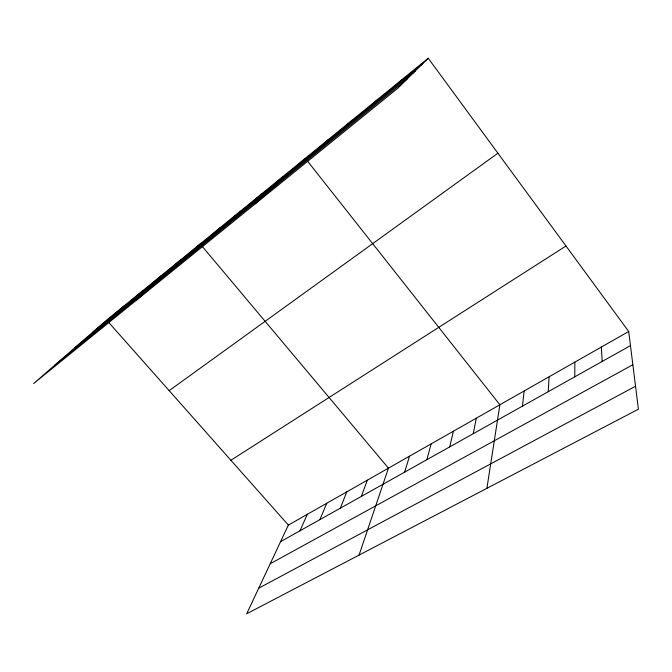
<?xml version="1.0" encoding="UTF-8"?>
<svg xmlns="http://www.w3.org/2000/svg" width="672" height="672" viewBox="0 0 672 672"><rect width="100%" height="100%" fill="white"/><g stroke="black" fill="none" stroke-linecap="round" stroke-linejoin="round"><path stroke-width="1.01" d="M574.787 376.807L574.837 362.149M548.226 391.692L549.1 376.782M522.472 406.123L524.126 390.995M486.898 488.334L499.876 404.788L307.213 160.734M473.248 433.7L476.314 418.186M449.702 446.897L453.415 431.206M426.838 459.707L431.155 443.873M404.611 472.164L409.508 456.187M359.066 555.089L388.441 468.166L202.171 246.33M361.36 496.39L367.332 480.178M340.326 508.183L346.786 491.862M319.864 519.649L326.794 503.236M299.956 530.796L307.322 514.307M628.715 331.498L288.364 525.092L246.708 613.771L638.4 409.206L628.715 331.498L428.224 58.229L106.646 320.116L33.6 383.578L398.084 87.982L428.224 58.229M395.758 85.588L402.007 79.582M369.608 106.865L376.648 100.229M344.333 127.436L352.111 120.221M319.889 147.328L328.339 139.574M255.259 203.809L305.315 158.323M273.311 185.228L282.996 176.501M251.118 203.288L261.349 194.124M229.606 220.802L240.349 211.226M208.74 237.779L219.971 227.825M136.576 300.065L200.172 243.944M168.269 270.715L180.373 260.072M148.638 286.684L161.137 275.738M129.587 302.19L142.456 290.951M111.082 317.251L124.295 305.735M93.106 331.876L422.822 63.563M74.97 347.634L415.456 70.837M54.793 365.165L407.081 79.103M169.168 390.642L497.91 153.208M230.899 460.27L565.984 245.994M280.585 541.657L630.47 345.61M270.203 563.758L632.856 364.72M258.712 588.21L635.536 386.249M108.688 322.417L288.364 525.092M601.364 347.063L602.188 361.46"/></g></svg>
